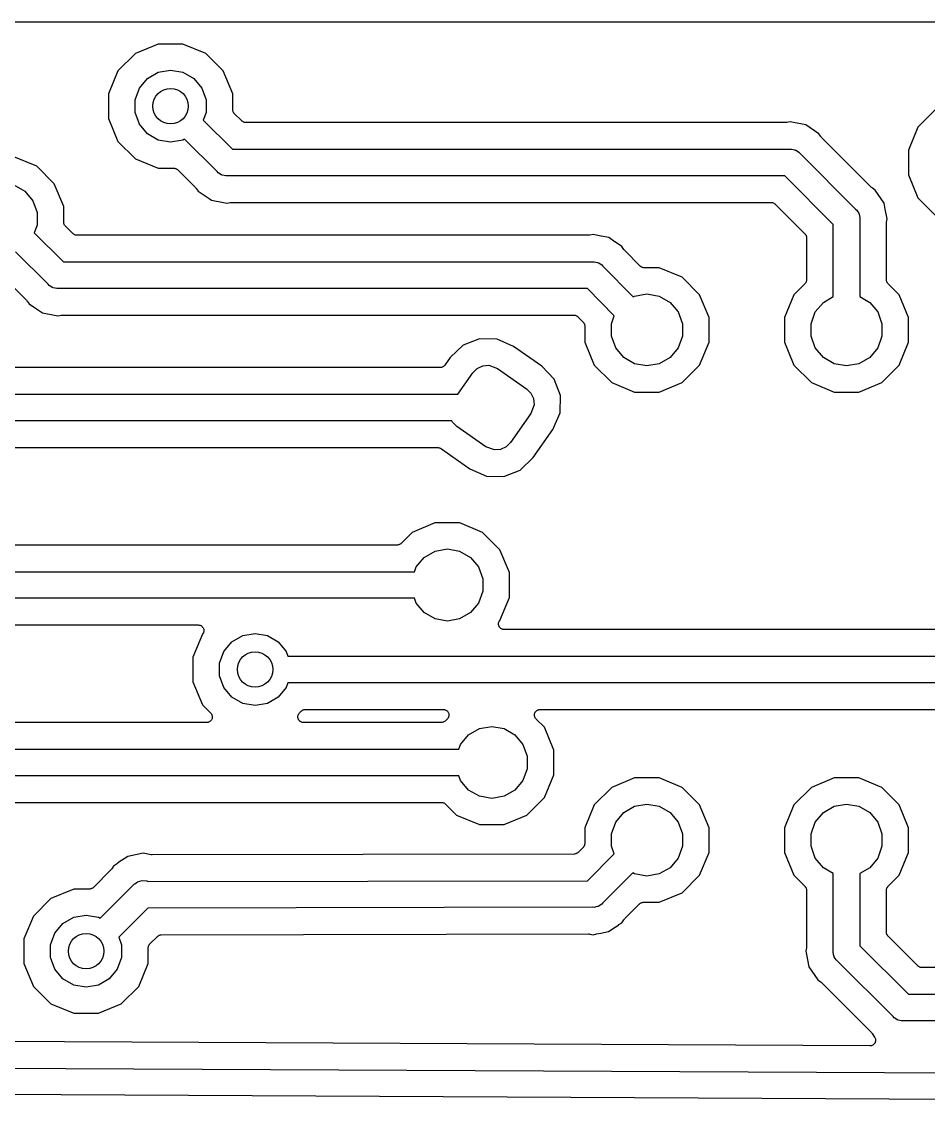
# Model space of a CAD drawing. Extents: x 64 to 244, y -149 to -41.
# Drawn here: x 76.02 to 96.46, y -65.7 to -41.27 of the extents above; entities that cross this region are included whole.
import ezdxf

# ---------------------------------------------------------------- set-up
doc = ezdxf.new("R2010")
doc.units = 0
doc.header["$MEASUREMENT"] = 0
doc.layers.add('BLACK', color=7, linetype='CONTINUOUS')

msp = doc.modelspace()

# ---------------------------------------------------------------- linework, layer by layer
at = {"layer": 'BLACK', "linetype": 'CONTINUOUS'}
for p, q in [((64.262, -41.275), (130.048, -41.275)), ((78.582, -41.9931), (78.1881, -42.387)), ((79.0965, -41.78), (78.582, -41.9931)), ((79.6535, -41.78), (79.0965, -41.78)), ((80.168, -41.9931), (79.6535, -41.78)), ((80.5619, -42.387), (80.168, -41.9931)), ((78.1881, -42.387), (77.975, -42.9015)), ((78.8528, -42.5577), (79.0972, -42.4166)), ((79.0972, -42.4166), (79.375, -42.3677)), ((79.375, -42.3677), (79.6528, -42.4166)), ((79.6528, -42.4166), (79.8972, -42.5577)), ((80.775, -42.9015), (80.5619, -42.387)), ((78.6715, -42.7738), (78.8528, -42.5577)), ((79.8972, -42.5577), (80.0785, -42.7738)), ((77.975, -42.9015), (77.975, -43.4585)), ((78.575, -43.0389), (78.6715, -42.7738)), ((80.0785, -42.7738), (80.175, -43.0389)), ((80.775, -43.2546), (80.775, -42.9015)), ((78.575, -43.3211), (78.575, -43.0389)), ((80.175, -43.0389), (80.175, -43.3211)), ((77.975, -43.4585), (78.1881, -43.973)), ((78.6715, -43.5862), (78.575, -43.3211)), ((80.175, -43.3211), (80.1124, -43.4931)), ((80.776, -43.2601), (80.775, -43.2546)), ((80.7755, -43.2657), (80.776, -43.2601)), ((80.7798, -43.2817), (80.7755, -43.2657)), ((80.7827, -43.298), (80.7798, -43.2817)), ((80.7855, -43.3029), (80.7827, -43.298)), ((80.7869, -43.3083), (80.7855, -43.3029)), ((80.7964, -43.3219), (80.7869, -43.3083)), ((80.8047, -43.3362), (80.7964, -43.3219)), ((80.809, -43.3398), (80.8047, -43.3362)), ((80.8122, -43.3444), (80.809, -43.3398)), ((80.9806, -43.5128), (80.8122, -43.3444)), ((96.616, -43.2631), (96.2221, -43.657)), ((78.8528, -43.8023), (78.6715, -43.5862)), ((80.1124, -43.4931), (80.7693, -44.15)), ((80.9852, -43.516), (80.9806, -43.5128)), ((80.9888, -43.5203), (80.9852, -43.516)), ((81.0031, -43.5286), (80.9888, -43.5203)), ((81.0167, -43.5381), (81.0031, -43.5286)), ((81.0221, -43.5395), (81.0167, -43.5381)), ((81.027, -43.5423), (81.0221, -43.5395)), ((81.0433, -43.5452), (81.027, -43.5423)), ((81.0593, -43.5495), (81.0433, -43.5452)), ((81.0649, -43.549), (81.0593, -43.5495)), ((81.0704, -43.55), (81.0649, -43.549)), ((93.2439, -43.55), (81.0704, -43.55)), ((93.2561, -43.5478), (93.2439, -43.55)), ((93.2686, -43.5476), (93.2561, -43.5478)), ((93.345, -43.5324), (93.2686, -43.5476)), ((93.4214, -43.5476), (93.345, -43.5324)), ((93.6962, -43.6022), (93.4214, -43.5476)), ((93.4214, -43.5476), (93.4214, -43.5476)), ((93.9939, -43.8011), (93.6962, -43.6022)), ((96.2221, -43.657), (96.009, -44.1715)), ((78.1881, -43.973), (78.582, -44.3669)), ((79.0972, -43.9434), (78.8528, -43.8023)), ((79.375, -43.9923), (79.0972, -43.9434)), ((79.6528, -43.9434), (79.375, -43.9923)), ((79.6917, -43.9209), (79.6528, -43.9434)), ((80.4236, -44.6529), (79.6917, -43.9209)), ((94.0371, -43.8659), (93.9939, -43.8011)), ((94.0458, -43.8749), (94.0371, -43.8659)), ((94.0529, -43.8851), (94.0458, -43.8749)), ((95.1799, -45.0121), (94.0529, -43.8851)), ((80.7693, -44.15), (93.3319, -44.15)), ((93.3319, -44.15), (93.3715, -44.1465)), ((93.3715, -44.1465), (93.41, -44.1568)), ((93.41, -44.1568), (93.4492, -44.1637)), ((93.4492, -44.1637), (93.4608, -44.1704)), ((93.4608, -44.1704), (93.4737, -44.1739)), ((93.4737, -44.1739), (93.5063, -44.1967)), ((93.5063, -44.1967), (93.5408, -44.2166)), ((93.5408, -44.2166), (93.5664, -44.2471)), ((96.009, -44.1715), (96.009, -44.7285)), ((76.358, -44.5331), (75.8435, -44.32)), ((78.582, -44.3669), (79.0965, -44.58)), ((93.5664, -44.2471), (94.8179, -45.4986)), ((76.7519, -44.927), (76.358, -44.5331)), ((79.0965, -44.58), (79.4496, -44.58)), ((79.4496, -44.58), (79.4551, -44.581)), ((79.4551, -44.581), (79.4607, -44.5805)), ((79.4607, -44.5805), (79.4767, -44.5848)), ((79.4767, -44.5848), (79.493, -44.5877)), ((79.493, -44.5877), (79.4979, -44.5905)), ((79.4979, -44.5905), (79.5033, -44.5919)), ((79.5033, -44.5919), (79.5169, -44.6014)), ((79.5169, -44.6014), (79.5312, -44.6097)), ((79.5312, -44.6097), (79.5348, -44.614)), ((79.5348, -44.614), (79.5394, -44.6172)), ((79.5394, -44.6172), (79.9371, -45.0149)), ((80.4492, -44.6834), (80.4236, -44.6529)), ((80.4837, -44.7033), (80.4492, -44.6834)), ((80.5163, -44.7261), (80.4837, -44.7033)), ((76.965, -45.4415), (76.7519, -44.927)), ((80.5292, -44.7296), (80.5163, -44.7261)), ((80.5408, -44.7363), (80.5292, -44.7296)), ((80.58, -44.7432), (80.5408, -44.7363)), ((80.6184, -44.7535), (80.58, -44.7432)), ((80.6581, -44.75), (80.6184, -44.7535)), ((93.2207, -44.75), (80.6581, -44.75)), ((94.315, -45.8443), (93.2207, -44.75)), ((96.009, -44.7285), (96.2221, -45.243)), ((75.8428, -44.9566), (76.0872, -45.0977)), ((76.0872, -45.0977), (76.2685, -45.3138)), ((79.9371, -45.0149), (79.9442, -45.0251)), ((79.9442, -45.0251), (79.9529, -45.0341)), ((79.9529, -45.0341), (79.9961, -45.0989)), ((79.9961, -45.0989), (80.2414, -45.2627)), ((95.1901, -45.0192), (95.1799, -45.0121)), ((95.1991, -45.0279), (95.1901, -45.0192)), ((95.2639, -45.0711), (95.1991, -45.0279)), ((95.4628, -45.3688), (95.2639, -45.0711)), ((76.2685, -45.3138), (76.365, -45.5789)), ((80.2414, -45.2627), (80.2938, -45.2978)), ((80.2938, -45.2978), (80.5686, -45.3524)), ((80.5686, -45.3524), (80.645, -45.3676)), ((80.645, -45.3676), (80.7214, -45.3524)), ((80.7214, -45.3524), (80.7339, -45.3522)), ((80.7339, -45.3522), (80.7461, -45.35)), ((80.7461, -45.35), (92.9196, -45.35)), ((92.9196, -45.35), (92.9251, -45.351)), ((92.9251, -45.351), (92.9307, -45.3505)), ((92.9307, -45.3505), (92.9467, -45.3548)), ((92.9467, -45.3548), (92.963, -45.3577)), ((92.963, -45.3577), (92.9679, -45.3605)), ((92.9679, -45.3605), (92.9733, -45.3619)), ((92.9733, -45.3619), (92.9869, -45.3714)), ((92.9869, -45.3714), (93.0012, -45.3797)), ((93.0012, -45.3797), (93.0048, -45.384)), ((93.0048, -45.384), (93.0094, -45.3872)), ((93.0094, -45.3872), (93.6778, -46.0556)), ((95.4892, -45.5018), (95.4628, -45.3688)), ((96.2221, -45.243), (96.616, -45.6369)), ((76.365, -45.5789), (76.365, -45.8611)), ((76.965, -45.7946), (76.965, -45.4415)), ((94.8179, -45.4986), (94.8484, -45.5242)), ((94.8484, -45.5242), (94.8683, -45.5587)), ((94.8683, -45.5587), (94.8911, -45.5913)), ((94.8911, -45.5913), (94.8946, -45.6042)), ((94.8946, -45.6042), (94.9013, -45.6158)), ((94.9013, -45.6158), (94.9082, -45.655)), ((94.9082, -45.655), (94.9185, -45.6934)), ((95.5326, -45.72), (95.4892, -45.5018)), ((95.4892, -45.5018), (95.4892, -45.5018)), ((76.365, -45.8611), (76.3024, -46.0331)), ((76.966, -45.8001), (76.965, -45.7946)), ((76.9655, -45.8057), (76.966, -45.8001)), ((76.9698, -45.8217), (76.9655, -45.8057)), ((76.9727, -45.838), (76.9698, -45.8217)), ((76.9755, -45.8429), (76.9727, -45.838)), ((76.9769, -45.8483), (76.9755, -45.8429)), ((76.9864, -45.8619), (76.9769, -45.8483)), ((76.9947, -45.8762), (76.9864, -45.8619)), ((76.999, -45.8798), (76.9947, -45.8762)), ((77.0022, -45.8844), (76.999, -45.8798)), ((77.1706, -46.0528), (77.0022, -45.8844)), ((94.315, -47.4744), (94.315, -45.8443)), ((94.9185, -45.6934), (94.915, -45.7331)), ((94.915, -45.7331), (94.915, -47.4744)), ((95.515, -45.8211), (95.5172, -45.8089)), ((95.515, -47.0925), (95.515, -45.8211)), ((95.5172, -45.8089), (95.5174, -45.7964)), ((95.5174, -45.7964), (95.5326, -45.72)), ((76.3024, -46.0331), (76.9593, -46.69)), ((77.1752, -46.056), (77.1706, -46.0528)), ((77.1788, -46.0603), (77.1752, -46.056)), ((77.1931, -46.0686), (77.1788, -46.0603)), ((77.2067, -46.0781), (77.1931, -46.0686)), ((77.2121, -46.0795), (77.2067, -46.0781)), ((77.217, -46.0823), (77.2121, -46.0795)), ((77.2333, -46.0852), (77.217, -46.0823)), ((77.2493, -46.0895), (77.2333, -46.0852)), ((77.2549, -46.089), (77.2493, -46.0895)), ((77.2604, -46.09), (77.2549, -46.089)), ((88.8031, -46.09), (77.2604, -46.09)), ((88.8149, -46.0879), (88.8031, -46.09)), ((88.8268, -46.0878), (88.8149, -46.0879)), ((88.9075, -46.0724), (88.8268, -46.0878)), ((89.0786, -46.1079), (88.9075, -46.0724)), ((89.0792, -46.1079), (89.0786, -46.1079)), ((89.0796, -46.1081), (89.0792, -46.1079)), ((89.2549, -46.143), (89.0796, -46.1081)), ((89.4025, -46.2433), (89.2549, -46.143)), ((93.6778, -46.0556), (93.681, -46.0602)), ((93.681, -46.0602), (93.6853, -46.0638)), ((93.6853, -46.0638), (93.6936, -46.0781)), ((93.6936, -46.0781), (93.7031, -46.0917)), ((93.7031, -46.0917), (93.7045, -46.0971)), ((93.7045, -46.0971), (93.7073, -46.102)), ((93.7073, -46.102), (93.7102, -46.1183)), ((93.7102, -46.1183), (93.7145, -46.1343)), ((93.7145, -46.1343), (93.714, -46.1399)), ((93.714, -46.1399), (93.715, -46.1454)), ((93.715, -46.1454), (93.715, -47.0925)), ((89.403, -46.2436), (89.4025, -46.2433)), ((89.4034, -46.2439), (89.403, -46.2436)), ((89.5489, -46.3411), (89.4034, -46.2439)), ((89.5945, -46.4094), (89.5489, -46.3411)), ((89.6028, -46.4181), (89.5945, -46.4094)), ((76.6136, -47.1929), (75.8817, -46.4609)), ((89.6095, -46.4279), (89.6028, -46.4181)), ((89.9629, -46.7871), (89.6095, -46.4279)), ((76.9593, -46.69), (88.8881, -46.69)), ((88.8881, -46.69), (88.929, -46.6868)), ((88.929, -46.6868), (88.9662, -46.697)), ((88.9662, -46.697), (89.0042, -46.7037)), ((89.0042, -46.7037), (89.0169, -46.7111)), ((89.0169, -46.7111), (89.031, -46.715)), ((89.031, -46.715), (89.0624, -46.7374)), ((89.0624, -46.7374), (89.0958, -46.7566)), ((89.0958, -46.7566), (89.1222, -46.7881)), ((89.1222, -46.7881), (89.8038, -47.4809)), ((89.9679, -46.7906), (89.9629, -46.7871)), ((89.9718, -46.7953), (89.9679, -46.7906)), ((89.9857, -46.8033), (89.9718, -46.7953)), ((89.9988, -46.8127), (89.9857, -46.8033)), ((90.0047, -46.8143), (89.9988, -46.8127)), ((90.01, -46.8173), (90.0047, -46.8143)), ((90.0258, -46.8201), (90.01, -46.8173)), ((90.0413, -46.8244), (90.0258, -46.8201)), ((90.0474, -46.8239), (90.0413, -46.8244)), ((90.0534, -46.825), (90.0474, -46.8239)), ((90.3935, -46.825), (90.0534, -46.825)), ((90.908, -47.0381), (90.3935, -46.825)), ((91.3019, -47.432), (90.908, -47.0381)), ((93.7031, -47.1462), (93.6936, -47.1598)), ((93.7045, -47.1408), (93.7031, -47.1462)), ((93.7073, -47.1359), (93.7045, -47.1408)), ((93.7102, -47.1196), (93.7073, -47.1359)), ((93.7145, -47.1036), (93.7102, -47.1196)), ((93.715, -47.0925), (93.714, -47.098)), ((93.714, -47.098), (93.7145, -47.1036)), ((95.516, -47.098), (95.515, -47.0925)), ((95.5155, -47.1036), (95.516, -47.098)), ((95.5198, -47.1196), (95.5155, -47.1036)), ((95.5227, -47.1359), (95.5198, -47.1196)), ((95.5255, -47.1408), (95.5227, -47.1359)), ((95.5269, -47.1462), (95.5255, -47.1408)), ((95.5364, -47.1598), (95.5269, -47.1462)), ((75.7294, -47.1572), (76.1271, -47.5549)), ((76.6392, -47.2234), (76.6136, -47.1929)), ((76.6737, -47.2433), (76.6392, -47.2234)), ((76.7063, -47.2661), (76.6737, -47.2433)), ((76.7192, -47.2696), (76.7063, -47.2661)), ((76.7308, -47.2763), (76.7192, -47.2696)), ((76.77, -47.2832), (76.7308, -47.2763)), ((76.8084, -47.2935), (76.77, -47.2832)), ((76.8481, -47.29), (76.8084, -47.2935)), ((88.7743, -47.29), (76.8481, -47.29)), ((89.3799, -47.9056), (88.7743, -47.29)), ((93.6778, -47.1823), (93.4281, -47.432)), ((93.681, -47.1777), (93.6778, -47.1823)), ((93.6853, -47.1741), (93.681, -47.1777)), ((93.6936, -47.1598), (93.6853, -47.1741)), ((95.5447, -47.1741), (95.5364, -47.1598)), ((95.549, -47.1777), (95.5447, -47.1741)), ((95.5522, -47.1823), (95.549, -47.1777)), ((95.8019, -47.432), (95.5522, -47.1823)), ((76.1271, -47.5549), (76.1342, -47.5651)), ((76.1342, -47.5651), (76.1429, -47.5741)), ((76.1429, -47.5741), (76.1861, -47.6389)), ((89.8038, -47.4809), (89.8372, -47.4616)), ((89.8372, -47.4616), (90.115, -47.4127)), ((90.115, -47.4127), (90.3928, -47.4616)), ((90.3928, -47.4616), (90.6372, -47.6027)), ((90.6372, -47.6027), (90.8185, -47.8188)), ((91.515, -47.9465), (91.3019, -47.432)), ((93.4281, -47.432), (93.215, -47.9465)), ((93.9115, -47.8188), (94.0928, -47.6027)), ((94.0928, -47.6027), (94.315, -47.4744)), ((94.915, -47.4744), (95.1372, -47.6027)), ((95.1372, -47.6027), (95.3185, -47.8188)), ((96.015, -47.9465), (95.8019, -47.432)), ((76.1861, -47.6389), (76.3515, -47.7494)), ((76.3515, -47.7494), (76.3515, -47.7494)), ((76.3515, -47.7494), (76.4838, -47.8378)), ((76.4838, -47.8378), (76.7586, -47.8924)), ((90.8185, -47.8188), (90.915, -48.0839)), ((93.815, -48.0839), (93.9115, -47.8188)), ((95.3185, -47.8188), (95.415, -48.0839)), ((76.7586, -47.8924), (76.835, -47.9076)), ((76.835, -47.9076), (76.9114, -47.8924)), ((76.9114, -47.8924), (76.9239, -47.8922)), ((76.9239, -47.8922), (76.9361, -47.89)), ((76.9361, -47.89), (88.4697, -47.89)), ((88.4697, -47.89), (88.4757, -47.8911)), ((88.4757, -47.8911), (88.4818, -47.8906)), ((88.4818, -47.8906), (88.4973, -47.8949)), ((88.4973, -47.8949), (88.5131, -47.8977)), ((88.5131, -47.8977), (88.5184, -47.9007)), ((88.5184, -47.9007), (88.5243, -47.9023)), ((88.5243, -47.9023), (88.5374, -47.9117)), ((88.5374, -47.9117), (88.5513, -47.9197)), ((88.5513, -47.9197), (88.5552, -47.9244)), ((88.5552, -47.9244), (88.5602, -47.9279)), ((88.5602, -47.9279), (88.6785, -48.0482)), ((88.6785, -48.0482), (88.6814, -48.0524)), ((88.6814, -48.0524), (88.6853, -48.0556)), ((88.6853, -48.0556), (88.6938, -48.0704)), ((88.6938, -48.0704), (88.7035, -48.0845)), ((88.7035, -48.0845), (88.7048, -48.0894)), ((88.7048, -48.0894), (88.7073, -48.0938)), ((88.7073, -48.0938), (88.7103, -48.1107)), ((88.7103, -48.1107), (88.7146, -48.1272)), ((89.315, -48.0839), (89.3799, -47.9056)), ((89.315, -48.3661), (89.315, -48.0839)), ((90.915, -48.0839), (90.915, -48.3661)), ((91.515, -48.5035), (91.515, -47.9465)), ((93.215, -47.9465), (93.215, -48.5035)), ((93.815, -48.3661), (93.815, -48.0839)), ((95.415, -48.0839), (95.415, -48.3661)), ((96.015, -48.5035), (96.015, -47.9465)), ((88.7146, -48.1272), (88.7141, -48.1323)), ((88.7141, -48.1323), (88.715, -48.1373)), ((88.715, -48.1373), (88.715, -48.5035)), ((89.4115, -48.6312), (89.315, -48.3661)), ((90.915, -48.3661), (90.8185, -48.6312)), ((93.9115, -48.6312), (93.815, -48.3661)), ((95.415, -48.3661), (95.3185, -48.6312)), ((85.9732, -48.5646), (85.6788, -48.8464)), ((86.3411, -48.4215), (85.9732, -48.5646)), ((86.7358, -48.4301), (86.3411, -48.4215)), ((87.1088, -48.5943), (86.7358, -48.4301)), ((87.7436, -49.0388), (87.1088, -48.5943)), ((88.715, -48.5035), (88.9281, -49.018)), ((91.3019, -49.018), (91.515, -48.5035)), ((93.215, -48.5035), (93.4281, -49.018)), ((95.8019, -49.018), (96.015, -48.5035)), ((85.6788, -48.8464), (85.5566, -49.0208)), ((89.5928, -48.8473), (89.4115, -48.6312)), ((89.8372, -48.9884), (89.5928, -48.8473)), ((90.6372, -48.8473), (90.3928, -48.9884)), ((90.8185, -48.6312), (90.6372, -48.8473)), ((94.0928, -48.8473), (93.9115, -48.6312)), ((94.3372, -48.9884), (94.0928, -48.8473)), ((95.1372, -48.8473), (94.8928, -48.9884)), ((95.3185, -48.6312), (95.1372, -48.8473)), ((85.4526, -49.075), (71.4111, -49.075)), ((85.4689, -49.0721), (85.4526, -49.075)), ((85.4855, -49.0707), (85.4689, -49.0721)), ((85.4905, -49.0683), (85.4855, -49.0707)), ((85.496, -49.0673), (85.4905, -49.0683)), ((85.5104, -49.059), (85.496, -49.0673)), ((85.5254, -49.052), (85.5104, -49.059)), ((85.5294, -49.0481), (85.5254, -49.052)), ((85.5342, -49.0453), (85.5294, -49.0481)), ((85.5449, -49.0326), (85.5342, -49.0453)), ((85.5566, -49.0208), (85.5449, -49.0326)), ((86.1891, -49.1885), (86.2873, -49.0902)), ((86.2873, -49.0902), (86.4132, -49.0315)), ((86.4132, -49.0315), (86.5516, -49.0194)), ((86.5516, -49.0194), (86.7462, -49.0902)), ((86.7462, -49.0902), (87.4015, -49.5491)), ((88.0254, -49.3332), (87.7436, -49.0388)), ((88.9281, -49.018), (89.322, -49.4119)), ((90.115, -49.0373), (89.8372, -48.9884)), ((90.3928, -48.9884), (90.115, -49.0373)), ((90.908, -49.4119), (91.3019, -49.018)), ((93.4281, -49.018), (93.822, -49.4119)), ((94.615, -49.0373), (94.3372, -48.9884)), ((94.8928, -48.9884), (94.615, -49.0373)), ((95.408, -49.4119), (95.8019, -49.018)), ((85.8484, -49.675), (86.1891, -49.1885)), ((88.1685, -49.7011), (88.0254, -49.3332)), ((87.4015, -49.5491), (87.4998, -49.6473)), ((89.322, -49.4119), (89.8365, -49.625)), ((90.3935, -49.625), (90.908, -49.4119)), ((93.822, -49.4119), (94.3365, -49.625)), ((94.8935, -49.625), (95.408, -49.4119)), ((71.3231, -49.675), (85.8484, -49.675)), ((87.4998, -49.6473), (87.5585, -49.7732)), ((87.5585, -49.7732), (87.5706, -49.9116)), ((88.1599, -50.0958), (88.1685, -49.7011)), ((89.8365, -49.625), (90.3935, -49.625)), ((94.3365, -49.625), (94.8935, -49.625)), ((87.5706, -49.9116), (87.4998, -50.1062)), ((85.7173, -50.275), (71.4343, -50.275)), ((85.7302, -50.3027), (85.7173, -50.275)), ((85.8285, -50.4009), (85.7302, -50.3027)), ((87.4998, -50.1062), (87.0409, -50.7615)), ((87.9957, -50.4688), (88.1599, -50.0958)), ((86.4838, -50.8598), (85.8285, -50.4009)), ((87.5512, -51.1036), (87.9957, -50.4688)), ((87.0409, -50.7615), (86.9427, -50.8598)), ((71.7354, -50.875), (85.3975, -50.875)), ((85.3975, -50.875), (85.4044, -50.8762)), ((85.4044, -50.8762), (85.4113, -50.8758)), ((85.4113, -50.8758), (85.4259, -50.88)), ((85.4259, -50.88), (85.4409, -50.8827)), ((85.4409, -50.8827), (85.447, -50.8861)), ((85.447, -50.8861), (85.4537, -50.8881)), ((85.4537, -50.8881), (85.4659, -50.8971)), ((85.4659, -50.8971), (85.4791, -50.9047)), ((85.4791, -50.9047), (85.482, -50.9081)), ((85.482, -50.9081), (86.1212, -51.3557)), ((86.6784, -50.9306), (86.4838, -50.8598)), ((86.8168, -50.9185), (86.6784, -50.9306)), ((86.9427, -50.8598), (86.8168, -50.9185)), ((87.2568, -51.3854), (87.5512, -51.1036)), ((86.1212, -51.3557), (86.4942, -51.5199)), ((86.4942, -51.5199), (86.8889, -51.5285)), ((86.8889, -51.5285), (87.2568, -51.3854)), ((85.3365, -52.575), (84.822, -52.7881)), ((85.8935, -52.575), (85.3365, -52.575)), ((86.408, -52.7881), (85.8935, -52.575)), ((84.822, -52.7881), (84.5723, -53.0378)), ((86.8019, -53.182), (86.408, -52.7881)), ((84.4825, -53.075), (73.1261, -53.075)), ((84.488, -53.074), (84.4825, -53.075)), ((84.4936, -53.0745), (84.488, -53.074)), ((84.5096, -53.0702), (84.4936, -53.0745)), ((84.5259, -53.0673), (84.5096, -53.0702)), ((84.5308, -53.0645), (84.5259, -53.0673)), ((84.5362, -53.0631), (84.5308, -53.0645)), ((84.5498, -53.0536), (84.5362, -53.0631)), ((84.5641, -53.0453), (84.5498, -53.0536)), ((84.5677, -53.041), (84.5641, -53.0453)), ((84.5723, -53.0378), (84.5677, -53.041)), ((85.0928, -53.3527), (85.3372, -53.2116)), ((85.3372, -53.2116), (85.615, -53.1627)), ((85.615, -53.1627), (85.8928, -53.2116)), ((85.8928, -53.2116), (86.1372, -53.3527)), ((87.015, -53.6965), (86.8019, -53.182)), ((84.9115, -53.5688), (85.0928, -53.3527)), ((86.1372, -53.3527), (86.3185, -53.5688)), ((73.0381, -53.675), (84.8728, -53.675)), ((84.8728, -53.675), (84.9115, -53.5688)), ((86.3185, -53.5688), (86.415, -53.8339)), ((87.015, -54.2535), (87.015, -53.6965)), ((86.415, -53.8339), (86.415, -54.1161)), ((86.415, -54.1161), (86.3185, -54.3812)), ((84.8728, -54.275), (73.1493, -54.275)), ((84.9115, -54.3812), (84.8728, -54.275)), ((85.0928, -54.5973), (84.9115, -54.3812)), ((86.3185, -54.3812), (86.1372, -54.5973)), ((86.7998, -54.7731), (87.015, -54.2535)), ((85.3372, -54.7384), (85.0928, -54.5973)), ((86.1372, -54.5973), (85.8928, -54.7384)), ((73.4504, -54.875), (79.9985, -54.875)), ((79.9985, -54.875), (80.0148, -54.8779)), ((80.0148, -54.8779), (80.0314, -54.8793)), ((80.0314, -54.8793), (80.0364, -54.8817)), ((80.0364, -54.8817), (80.0419, -54.8827)), ((80.0419, -54.8827), (80.0563, -54.891)), ((80.0563, -54.891), (80.0713, -54.898)), ((80.0713, -54.898), (80.0753, -54.9019)), ((80.0753, -54.9019), (80.0801, -54.9047)), ((80.0801, -54.9047), (80.0908, -54.9174)), ((80.0908, -54.9174), (80.1025, -54.9292)), ((80.1025, -54.9292), (80.1049, -54.9342)), ((80.1049, -54.9342), (80.1085, -54.9385)), ((80.1085, -54.9385), (80.1142, -54.9541)), ((80.1142, -54.9541), (80.1212, -54.9691)), ((85.615, -54.7873), (85.3372, -54.7384)), ((85.8928, -54.7384), (85.615, -54.7873)), ((86.77, -54.8419), (86.7714, -54.8365)), ((86.7714, -54.8585), (86.77, -54.8419)), ((86.7714, -54.8309), (86.7771, -54.8154)), ((86.7714, -54.8365), (86.7714, -54.8309)), ((86.7714, -54.8751), (86.7714, -54.8585)), ((86.7733, -54.8803), (86.7714, -54.8751)), ((86.7738, -54.8859), (86.7733, -54.8803)), ((86.7808, -54.9009), (86.7738, -54.8859)), ((86.7771, -54.8154), (86.7814, -54.7993)), ((86.7865, -54.9165), (86.7808, -54.9009)), ((86.7814, -54.7993), (86.7846, -54.7948)), ((86.7846, -54.7948), (86.7865, -54.7895)), ((86.7865, -54.7895), (86.7972, -54.7768)), ((86.7901, -54.9208), (86.7865, -54.9165)), ((86.7925, -54.9258), (86.7901, -54.9208)), ((86.8042, -54.9376), (86.7925, -54.9258)), ((86.7972, -54.7768), (86.7998, -54.7731)), ((86.8149, -54.9503), (86.8042, -54.9376)), ((86.8197, -54.9531), (86.8149, -54.9503)), ((86.8237, -54.957), (86.8197, -54.9531)), ((86.8387, -54.964), (86.8237, -54.957)), ((86.8531, -54.9723), (86.8387, -54.964)), ((80.0952, -55.0819), (79.88, -55.6015)), ((80.0978, -55.0782), (80.0952, -55.0819)), ((80.1085, -55.0655), (80.0978, -55.0782)), ((80.1104, -55.0603), (80.1085, -55.0655)), ((80.1136, -55.0557), (80.1104, -55.0603)), ((80.1179, -55.0396), (80.1136, -55.0557)), ((80.1236, -55.0241), (80.1179, -55.0396)), ((80.1212, -54.9691), (80.1217, -54.9747)), ((80.1217, -54.9747), (80.1236, -54.9799)), ((80.1236, -54.9799), (80.1236, -54.9965)), ((80.1236, -54.9965), (80.125, -55.0131)), ((80.125, -55.0131), (80.1236, -55.0185)), ((80.1236, -55.0185), (80.1236, -55.0241)), ((80.7578, -55.2577), (81.0022, -55.1166)), ((81.0022, -55.1166), (81.28, -55.0677)), ((81.28, -55.0677), (81.5578, -55.1166)), ((81.5578, -55.1166), (81.8022, -55.2577)), ((86.8586, -54.9733), (86.8531, -54.9723)), ((86.8636, -54.9757), (86.8586, -54.9733)), ((86.8802, -54.9771), (86.8636, -54.9757)), ((86.8965, -54.98), (86.8802, -54.9771)), ((97.9275, -54.98), (86.8965, -54.98)), ((80.5765, -55.4738), (80.7578, -55.2577)), ((81.8022, -55.2577), (81.9835, -55.4738)), ((79.88, -55.6015), (79.88, -56.1585)), ((80.48, -55.7389), (80.5765, -55.4738)), ((81.9835, -55.4738), (82.0222, -55.58)), ((82.0222, -55.58), (98.3178, -55.58)), ((80.48, -56.0211), (80.48, -55.7389)), ((79.88, -56.1585), (80.0931, -56.673)), ((80.5765, -56.2862), (80.48, -56.0211)), ((82.0222, -56.18), (81.9835, -56.2862)), ((98.3178, -56.18), (82.0222, -56.18)), ((80.7578, -56.5023), (80.5765, -56.2862)), ((81.9835, -56.2862), (81.8022, -56.5023)), ((80.0931, -56.673), (80.2783, -56.8582)), ((81.0022, -56.6434), (80.7578, -56.5023)), ((81.28, -56.6923), (81.0022, -56.6434)), ((81.5578, -56.6434), (81.28, -56.6923)), ((81.8022, -56.5023), (81.5578, -56.6434)), ((80.2783, -56.8582), (80.2878, -56.8718)), ((80.2878, -56.8718), (80.2985, -56.8845)), ((80.2985, -56.8845), (80.3004, -56.8898)), ((80.3004, -56.8898), (80.3036, -56.8943)), ((80.3036, -56.8943), (80.3079, -56.9104)), ((80.3079, -56.9104), (80.3136, -56.9259)), ((82.2464, -56.9259), (82.2521, -56.9104)), ((82.2521, -56.9104), (82.2564, -56.8943)), ((82.2564, -56.8943), (82.2596, -56.8898)), ((82.2596, -56.8898), (82.2615, -56.8845)), ((82.2615, -56.8845), (82.2722, -56.8718)), ((82.2722, -56.8718), (82.2817, -56.8582)), ((82.2817, -56.8582), (82.3227, -56.8172)), ((82.3227, -56.8172), (82.3273, -56.814)), ((82.3273, -56.814), (82.3309, -56.8097)), ((82.3309, -56.8097), (82.3452, -56.8014)), ((82.3452, -56.8014), (82.3588, -56.7919)), ((82.3588, -56.7919), (82.3642, -56.7905)), ((82.3642, -56.7905), (82.3691, -56.7877)), ((82.3691, -56.7877), (82.3854, -56.7848)), ((82.3854, -56.7848), (82.4014, -56.7805)), ((82.4014, -56.7805), (82.407, -56.781)), ((82.407, -56.781), (82.4125, -56.78)), ((82.4125, -56.78), (85.5235, -56.78)), ((85.5235, -56.78), (85.5398, -56.7829)), ((85.5398, -56.7829), (85.5564, -56.7843)), ((85.5564, -56.7843), (85.5614, -56.7867)), ((85.5614, -56.7867), (85.5669, -56.7877)), ((85.5669, -56.7877), (85.5813, -56.796)), ((85.5813, -56.796), (85.5963, -56.803)), ((85.5963, -56.803), (85.6003, -56.8069)), ((85.6003, -56.8069), (85.6051, -56.8097)), ((85.6051, -56.8097), (85.6158, -56.8224)), ((85.6158, -56.8224), (85.6275, -56.8342)), ((85.6275, -56.8342), (85.6299, -56.8392)), ((85.6299, -56.8392), (85.6335, -56.8435)), ((85.6335, -56.8435), (85.6392, -56.8591)), ((85.6392, -56.8591), (85.6462, -56.8741)), ((85.6462, -56.8741), (85.6467, -56.8797)), ((85.6467, -56.8797), (85.6486, -56.8849)), ((85.6486, -56.8849), (85.6486, -56.9015)), ((85.6486, -56.9015), (85.65, -56.9181)), ((85.65, -56.9181), (85.6486, -56.9235)), ((87.58, -56.9181), (87.5814, -56.9015)), ((87.5814, -56.9235), (87.58, -56.9181)), ((87.5814, -56.8849), (87.5833, -56.8797)), ((87.5814, -56.9015), (87.5814, -56.8849)), ((87.5833, -56.8797), (87.5838, -56.8741)), ((87.5838, -56.8741), (87.5908, -56.8591)), ((87.5908, -56.8591), (87.5965, -56.8435)), ((87.5965, -56.8435), (87.6001, -56.8392)), ((87.6001, -56.8392), (87.6025, -56.8342)), ((87.6025, -56.8342), (87.6142, -56.8224)), ((87.6142, -56.8224), (87.6249, -56.8097)), ((87.6249, -56.8097), (87.6297, -56.8069)), ((87.6297, -56.8069), (87.6337, -56.803)), ((87.6337, -56.803), (87.6487, -56.796)), ((87.6487, -56.796), (87.6631, -56.7877)), ((87.6631, -56.7877), (87.6686, -56.7867)), ((87.6686, -56.7867), (87.6736, -56.7843)), ((87.6736, -56.7843), (87.6902, -56.7829)), ((87.6902, -56.7829), (87.7065, -56.78)), ((87.7065, -56.78), (97.9275, -56.78)), ((80.1885, -57.075), (74.8411, -57.075)), ((80.2048, -57.0721), (80.1885, -57.075)), ((80.2214, -57.0707), (80.2048, -57.0721)), ((80.2264, -57.0683), (80.2214, -57.0707)), ((80.2319, -57.0673), (80.2264, -57.0683)), ((80.2463, -57.059), (80.2319, -57.0673)), ((80.2613, -57.052), (80.2463, -57.059)), ((80.2653, -57.0481), (80.2613, -57.052)), ((80.2701, -57.0453), (80.2653, -57.0481)), ((80.2808, -57.0326), (80.2701, -57.0453)), ((80.2925, -57.0208), (80.2808, -57.0326)), ((80.2949, -57.0158), (80.2925, -57.0208)), ((80.2985, -57.0115), (80.2949, -57.0158)), ((80.3042, -56.9959), (80.2985, -57.0115)), ((80.3112, -56.9809), (80.3042, -56.9959)), ((80.3117, -56.9753), (80.3112, -56.9809)), ((80.3136, -56.9701), (80.3117, -56.9753)), ((80.3136, -56.9259), (80.3136, -56.9315)), ((80.3136, -56.9315), (80.315, -56.9369)), ((80.315, -56.9369), (80.3136, -56.9535)), ((80.3136, -56.9535), (80.3136, -56.9701)), ((82.245, -56.9369), (82.2464, -56.9315)), ((82.2464, -56.9535), (82.245, -56.9369)), ((82.2464, -56.9315), (82.2464, -56.9259)), ((82.2464, -56.9701), (82.2464, -56.9535)), ((82.2483, -56.9753), (82.2464, -56.9701)), ((82.2488, -56.9809), (82.2483, -56.9753)), ((82.2558, -56.9959), (82.2488, -56.9809)), ((82.2615, -57.0115), (82.2558, -56.9959)), ((82.2651, -57.0158), (82.2615, -57.0115)), ((82.2675, -57.0208), (82.2651, -57.0158)), ((82.2792, -57.0326), (82.2675, -57.0208)), ((82.2899, -57.0453), (82.2792, -57.0326)), ((82.2947, -57.0481), (82.2899, -57.0453)), ((82.2987, -57.052), (82.2947, -57.0481)), ((82.3137, -57.059), (82.2987, -57.052)), ((82.3281, -57.0673), (82.3137, -57.059)), ((82.3336, -57.0683), (82.3281, -57.0673)), ((82.3386, -57.0707), (82.3336, -57.0683)), ((82.3552, -57.0721), (82.3386, -57.0707)), ((82.3715, -57.075), (82.3552, -57.0721)), ((85.4825, -57.075), (82.3715, -57.075)), ((85.488, -57.074), (85.4825, -57.075)), ((85.4936, -57.0745), (85.488, -57.074)), ((85.5096, -57.0702), (85.4936, -57.0745)), ((85.5259, -57.0673), (85.5096, -57.0702)), ((85.5308, -57.0645), (85.5259, -57.0673)), ((85.5362, -57.0631), (85.5308, -57.0645)), ((85.5498, -57.0536), (85.5362, -57.0631)), ((85.5641, -57.0453), (85.5498, -57.0536)), ((85.5677, -57.041), (85.5641, -57.0453)), ((85.5723, -57.0378), (85.5677, -57.041)), ((85.6133, -56.9968), (85.5723, -57.0378)), ((85.6228, -56.9832), (85.6133, -56.9968)), ((85.6335, -56.9705), (85.6228, -56.9832)), ((85.6354, -56.9653), (85.6335, -56.9705)), ((85.6386, -56.9607), (85.6354, -56.9653)), ((85.6429, -56.9446), (85.6386, -56.9607)), ((85.6486, -56.9291), (85.6429, -56.9446)), ((85.6486, -56.9235), (85.6486, -56.9291)), ((86.3372, -57.2116), (86.615, -57.1627)), ((86.615, -57.1627), (86.8928, -57.2116)), ((87.5814, -56.9291), (87.5814, -56.9235)), ((87.5871, -56.9446), (87.5814, -56.9291)), ((87.5914, -56.9607), (87.5871, -56.9446)), ((87.5946, -56.9652), (87.5914, -56.9607)), ((87.5965, -56.9705), (87.5946, -56.9652)), ((87.6072, -56.9832), (87.5965, -56.9705)), ((87.6167, -56.9968), (87.6072, -56.9832)), ((87.8019, -57.182), (87.6167, -56.9968)), ((85.9115, -57.5688), (86.0928, -57.3527)), ((86.0928, -57.3527), (86.3372, -57.2116)), ((86.8928, -57.2116), (87.1372, -57.3527)), ((87.1372, -57.3527), (87.3185, -57.5688)), ((88.015, -57.6965), (87.8019, -57.182)), ((85.8728, -57.675), (85.9115, -57.5688)), ((87.3185, -57.5688), (87.415, -57.8339)), ((74.7531, -57.675), (85.8728, -57.675)), ((87.415, -57.8339), (87.415, -58.1161)), ((88.015, -58.2535), (88.015, -57.6965)), ((87.415, -58.1161), (87.3185, -58.3812)), ((85.8728, -58.275), (74.8643, -58.275)), ((85.9115, -58.3812), (85.8728, -58.275)), ((86.0928, -58.5973), (85.9115, -58.3812)), ((87.3185, -58.3812), (87.1372, -58.5973)), ((87.8019, -58.768), (88.015, -58.2535)), ((89.8365, -58.325), (89.322, -58.5381)), ((90.3935, -58.325), (89.8365, -58.325)), ((90.908, -58.5381), (90.3935, -58.325)), ((94.3365, -58.325), (93.822, -58.5381)), ((94.8935, -58.325), (94.3365, -58.325)), ((95.408, -58.5381), (94.8935, -58.325)), ((86.3372, -58.7384), (86.0928, -58.5973)), ((87.1372, -58.5973), (86.8928, -58.7384)), ((89.322, -58.5381), (88.9281, -58.932)), ((91.3019, -58.932), (90.908, -58.5381)), ((93.822, -58.5381), (93.4281, -58.932)), ((95.8019, -58.932), (95.408, -58.5381)), ((75.187, -58.875), (85.4825, -58.875)), ((85.4825, -58.875), (85.488, -58.876)), ((85.488, -58.876), (85.4936, -58.8755)), ((85.4936, -58.8755), (85.5096, -58.8798)), ((86.615, -58.7873), (86.3372, -58.7384)), ((86.8928, -58.7384), (86.615, -58.7873)), ((87.408, -59.1619), (87.8019, -58.768)), ((85.5096, -58.8798), (85.5259, -58.8827)), ((85.5259, -58.8827), (85.5308, -58.8855)), ((85.5308, -58.8855), (85.5362, -58.8869)), ((85.5362, -58.8869), (85.5498, -58.8964)), ((85.5498, -58.8964), (85.5641, -58.9047)), ((85.5641, -58.9047), (85.5677, -58.909)), ((85.5677, -58.909), (85.5723, -58.9122)), ((85.5723, -58.9122), (85.822, -59.1619)), ((88.9281, -58.932), (88.715, -59.4465)), ((89.4115, -59.3188), (89.5928, -59.1027)), ((89.5928, -59.1027), (89.8372, -58.9616)), ((89.8372, -58.9616), (90.115, -58.9127)), ((90.115, -58.9127), (90.3928, -58.9616)), ((90.3928, -58.9616), (90.6372, -59.1027)), ((90.6372, -59.1027), (90.8185, -59.3188)), ((91.515, -59.4465), (91.3019, -58.932)), ((93.4281, -58.932), (93.215, -59.4465)), ((93.9115, -59.3188), (94.0928, -59.1027)), ((94.0928, -59.1027), (94.3372, -58.9616)), ((94.3372, -58.9616), (94.615, -58.9127)), ((94.615, -58.9127), (94.8928, -58.9616)), ((94.8928, -58.9616), (95.1372, -59.1027)), ((95.1372, -59.1027), (95.3185, -59.3188)), ((96.015, -59.4465), (95.8019, -58.932)), ((85.822, -59.1619), (86.3365, -59.375)), ((86.8935, -59.375), (87.408, -59.1619)), ((89.315, -59.5839), (89.4115, -59.3188)), ((90.8185, -59.3188), (90.915, -59.5839)), ((93.815, -59.5839), (93.9115, -59.3188)), ((95.3185, -59.3188), (95.415, -59.5839)), ((86.3365, -59.375), (86.8935, -59.375)), ((88.715, -59.4465), (88.715, -59.7996)), ((89.315, -59.8661), (89.315, -59.5839)), ((90.915, -59.5839), (90.915, -59.8661)), ((91.515, -60.0035), (91.515, -59.4465)), ((93.215, -59.4465), (93.215, -60.0035)), ((93.815, -59.8661), (93.815, -59.5839)), ((95.415, -59.5839), (95.415, -59.8661)), ((96.015, -60.0035), (96.015, -59.4465)), ((88.7045, -59.8479), (88.7031, -59.8533)), ((88.7073, -59.843), (88.7045, -59.8479)), ((88.7102, -59.8267), (88.7073, -59.843)), ((88.7145, -59.8107), (88.7102, -59.8267)), ((88.715, -59.7996), (88.714, -59.8051)), ((88.714, -59.8051), (88.7145, -59.8107)), ((78.4088, -60.0922), (78.1863, -60.2409)), ((78.76, -60.0224), (78.4088, -60.0922)), ((78.9347, -60.0571), (78.76, -60.0224)), ((78.9473, -60.0574), (78.9347, -60.0571)), ((78.9598, -60.0596), (78.9473, -60.0574)), ((88.474, -60.0408), (78.9598, -60.0596)), ((88.4794, -60.0399), (88.474, -60.0408)), ((88.4848, -60.0404), (88.4794, -60.0399)), ((88.501, -60.036), (88.4848, -60.0404)), ((88.5174, -60.0331), (88.501, -60.036)), ((88.5222, -60.0304), (88.5174, -60.0331)), ((88.5274, -60.0289), (88.5222, -60.0304)), ((88.5411, -60.0193), (88.5274, -60.0289)), ((88.5556, -60.011), (88.5411, -60.0193)), ((88.5591, -60.0068), (88.5556, -60.011)), ((88.5636, -60.0036), (88.5591, -60.0068)), ((88.6778, -59.8894), (88.5636, -60.0036)), ((88.681, -59.8848), (88.6778, -59.8894)), ((88.6853, -59.8812), (88.681, -59.8848)), ((88.6936, -59.8669), (88.6853, -59.8812)), ((88.7031, -59.8533), (88.6936, -59.8669)), ((88.7755, -60.6402), (89.3776, -60.0381)), ((89.3776, -60.0381), (89.315, -59.8661)), ((90.915, -59.8661), (90.8185, -60.1312)), ((91.3019, -60.518), (91.515, -60.0035)), ((93.215, -60.0035), (93.4281, -60.518)), ((93.9115, -60.1312), (93.815, -59.8661)), ((95.415, -59.8661), (95.3185, -60.1312)), ((95.8019, -60.518), (96.015, -60.0035)), ((78.0899, -60.3124), (78.0473, -60.3764)), ((78.1554, -60.2685), (78.0899, -60.3124)), ((78.1643, -60.2599), (78.1554, -60.2685)), ((78.1744, -60.2528), (78.1643, -60.2599)), ((78.1863, -60.2409), (78.1744, -60.2528)), ((90.8185, -60.1312), (90.6372, -60.3473)), ((94.0928, -60.3473), (93.9115, -60.1312)), ((95.3185, -60.1312), (95.1372, -60.3473)), ((78.0314, -60.3958), (77.6344, -60.7928)), ((78.0386, -60.3855), (78.0314, -60.3958)), ((78.0473, -60.3764), (78.0386, -60.3855)), ((89.7983, -60.4659), (89.1216, -61.1427)), ((89.8372, -60.4884), (89.7983, -60.4659)), ((90.115, -60.5373), (89.8372, -60.4884)), ((90.3928, -60.4884), (90.115, -60.5373)), ((90.6372, -60.3473), (90.3928, -60.4884)), ((90.908, -60.9119), (91.3019, -60.518)), ((93.4281, -60.518), (93.6778, -60.7677)), ((94.315, -60.4756), (94.0928, -60.3473)), ((94.315, -62.2169), (94.315, -60.4756)), ((95.1372, -60.3473), (94.915, -60.4756)), ((94.915, -60.4756), (94.915, -62.1057)), ((95.5522, -60.7677), (95.8019, -60.518)), ((77.1915, -60.83), (76.677, -61.0431)), ((77.5446, -60.83), (77.1915, -60.83)), ((77.5501, -60.829), (77.5446, -60.83)), ((77.5557, -60.8295), (77.5501, -60.829)), ((77.5717, -60.8252), (77.5557, -60.8295)), ((77.588, -60.8223), (77.5717, -60.8252)), ((77.5929, -60.8195), (77.588, -60.8223)), ((77.5983, -60.8181), (77.5929, -60.8195)), ((77.6119, -60.8086), (77.5983, -60.8181)), ((77.6262, -60.8003), (77.6119, -60.8086)), ((77.6298, -60.796), (77.6262, -60.8003)), ((77.6344, -60.7928), (77.6298, -60.796)), ((77.7867, -61.4891), (78.5184, -60.7573)), ((78.5184, -60.7573), (78.5437, -60.727)), ((78.5437, -60.727), (78.5556, -60.7202)), ((78.5556, -60.7202), (78.5664, -60.7093)), ((78.5664, -60.7093), (78.6313, -60.6639)), ((78.6313, -60.6639), (78.7334, -60.6365)), ((78.7334, -60.6365), (78.8388, -60.6458)), ((78.8388, -60.6458), (78.8688, -60.6597)), ((78.8688, -60.6597), (88.7755, -60.6402)), ((93.6778, -60.7677), (93.681, -60.7723)), ((93.681, -60.7723), (93.6853, -60.7759)), ((93.6853, -60.7759), (93.6936, -60.7902)), ((93.6936, -60.7902), (93.7031, -60.8038)), ((93.7031, -60.8038), (93.7045, -60.8092)), ((93.7045, -60.8092), (93.7073, -60.8141)), ((93.7073, -60.8141), (93.7102, -60.8304)), ((93.7102, -60.8304), (93.7145, -60.8464)), ((95.5155, -60.8464), (95.5198, -60.8304)), ((95.5198, -60.8304), (95.5227, -60.8141)), ((95.5227, -60.8141), (95.5255, -60.8092)), ((95.5255, -60.8092), (95.5269, -60.8038)), ((95.5269, -60.8038), (95.5364, -60.7902)), ((95.5364, -60.7902), (95.5447, -60.7759)), ((95.5447, -60.7759), (95.549, -60.7723)), ((95.549, -60.7723), (95.5522, -60.7677)), ((76.677, -61.0431), (76.2831, -61.437)), ((90.3935, -61.125), (90.908, -60.9119)), ((93.7145, -60.8464), (93.714, -60.852)), ((93.714, -60.852), (93.715, -60.8575)), ((93.715, -60.8575), (93.715, -62.1289)), ((95.515, -60.8575), (95.516, -60.852)), ((95.515, -61.8046), (95.515, -60.8575)), ((95.516, -60.852), (95.5155, -60.8464)), ((78.8645, -61.2598), (78.2074, -61.9169)), ((88.8872, -61.24), (78.8645, -61.2598)), ((88.9265, -61.2435), (88.8872, -61.24)), ((88.9653, -61.2331), (88.9265, -61.2435)), ((89.0048, -61.2261), (88.9653, -61.2331)), ((89.0161, -61.2195), (89.0048, -61.2261)), ((89.0287, -61.2161), (89.0161, -61.2195)), ((89.0616, -61.1931), (89.0287, -61.2161)), ((89.0963, -61.173), (89.0616, -61.1931)), ((89.1216, -61.1427), (89.0963, -61.173)), ((89.6086, -61.5041), (89.9506, -61.1622)), ((89.9506, -61.1622), (89.9552, -61.159)), ((89.9552, -61.159), (89.9588, -61.1547)), ((89.9588, -61.1547), (89.9731, -61.1464)), ((89.9731, -61.1464), (89.9867, -61.1369)), ((89.9867, -61.1369), (89.9921, -61.1355)), ((89.9921, -61.1355), (89.997, -61.1327)), ((89.997, -61.1327), (90.0133, -61.1298)), ((90.0133, -61.1298), (90.0293, -61.1255)), ((90.0293, -61.1255), (90.0349, -61.126)), ((90.0349, -61.126), (90.0404, -61.125)), ((90.0404, -61.125), (90.3935, -61.125)), ((76.2831, -61.437), (76.07, -61.9515)), ((76.9478, -61.6077), (77.1922, -61.4666)), ((77.1922, -61.4666), (77.47, -61.4177)), ((77.47, -61.4177), (77.7478, -61.4666)), ((77.7478, -61.4666), (77.7867, -61.4891)), ((89.5501, -61.5876), (89.5927, -61.5236)), ((89.5927, -61.5236), (89.6014, -61.5145)), ((89.6014, -61.5145), (89.6086, -61.5041)), ((76.7665, -61.8238), (76.9478, -61.6077)), ((89.0764, -61.8225), (89.2521, -61.7876)), ((89.2521, -61.7876), (89.401, -61.6877)), ((89.401, -61.6877), (89.4011, -61.6876)), ((89.4011, -61.6876), (89.4012, -61.6875)), ((89.4012, -61.6875), (89.4838, -61.6323)), ((89.4838, -61.6323), (89.4846, -61.6315)), ((89.4846, -61.6315), (89.5501, -61.5876)), ((95.516, -61.8101), (95.515, -61.8046)), ((76.07, -61.9515), (76.07, -62.5085)), ((76.67, -62.0889), (76.7665, -61.8238)), ((78.2074, -61.9169), (78.27, -62.0889)), ((78.9072, -62.0656), (79.0764, -61.8964)), ((79.0764, -61.8964), (79.0809, -61.8932)), ((79.0809, -61.8932), (79.0844, -61.889)), ((79.0844, -61.889), (79.0989, -61.8807)), ((79.0989, -61.8807), (79.1126, -61.8711)), ((79.1126, -61.8711), (79.1178, -61.8696)), ((79.1178, -61.8696), (79.1226, -61.8669)), ((79.1226, -61.8669), (79.139, -61.864)), ((79.139, -61.864), (79.1552, -61.8596)), ((79.1552, -61.8596), (79.1606, -61.8601)), ((79.1606, -61.8601), (79.166, -61.8592)), ((79.166, -61.8592), (88.7996, -61.8402)), ((88.7996, -61.8402), (88.812, -61.8424)), ((88.812, -61.8424), (88.8246, -61.8426)), ((88.8246, -61.8426), (88.9, -61.8576)), ((88.9, -61.8576), (88.9774, -61.8422)), ((88.9774, -61.8422), (88.9785, -61.8422)), ((88.9785, -61.8422), (89.0762, -61.8226)), ((89.0762, -61.8226), (89.0763, -61.8226)), ((89.0763, -61.8226), (89.0764, -61.8225)), ((95.5155, -61.8157), (95.516, -61.8101)), ((95.5198, -61.8317), (95.5155, -61.8157)), ((95.5227, -61.848), (95.5198, -61.8317)), ((95.5255, -61.8529), (95.5227, -61.848)), ((95.5269, -61.8583), (95.5255, -61.8529)), ((95.5364, -61.8719), (95.5269, -61.8583)), ((95.5447, -61.8862), (95.5364, -61.8719)), ((95.549, -61.8898), (95.5447, -61.8862)), ((95.5522, -61.8944), (95.549, -61.8898)), ((96.2206, -62.5628), (95.5522, -61.8944)), ((76.67, -62.3711), (76.67, -62.0889)), ((78.27, -62.0889), (78.27, -62.3711)), ((78.87, -62.1554), (78.871, -62.1499)), ((78.87, -62.5085), (78.87, -62.1554)), ((78.8705, -62.1443), (78.8748, -62.1283)), ((78.871, -62.1499), (78.8705, -62.1443)), ((78.8748, -62.1283), (78.8777, -62.112)), ((78.8777, -62.112), (78.8805, -62.1071)), ((78.8805, -62.1071), (78.8819, -62.1017)), ((78.8819, -62.1017), (78.8914, -62.0881)), ((78.8914, -62.0881), (78.8997, -62.0738)), ((78.8997, -62.0738), (78.904, -62.0702)), ((78.904, -62.0702), (78.9072, -62.0656)), ((93.7126, -62.1536), (93.6974, -62.23)), ((93.6974, -62.23), (93.7126, -62.3064)), ((93.7128, -62.1411), (93.7126, -62.1536)), ((93.715, -62.1289), (93.7128, -62.1411)), ((94.3115, -62.2565), (94.315, -62.2169)), ((94.3218, -62.295), (94.3115, -62.2565)), ((94.3287, -62.3342), (94.3218, -62.295)), ((94.915, -62.1057), (96.0093, -63.2)), ((76.07, -62.5085), (76.2831, -63.023)), ((76.7665, -62.6362), (76.67, -62.3711)), ((78.27, -62.3711), (78.1735, -62.6362)), ((78.6569, -63.023), (78.87, -62.5085)), ((93.7126, -62.3064), (93.7672, -62.5812)), ((94.3354, -62.3458), (94.3287, -62.3342)), ((94.3389, -62.3587), (94.3354, -62.3458)), ((94.3617, -62.3913), (94.3389, -62.3587)), ((94.3816, -62.4258), (94.3617, -62.3913)), ((94.4121, -62.4514), (94.3816, -62.4258)), ((95.6636, -63.7029), (94.4121, -62.4514)), ((76.9478, -62.8523), (76.7665, -62.6362)), ((78.1735, -62.6362), (77.9922, -62.8523)), ((93.7672, -62.5812), (93.9661, -62.8789)), ((96.2252, -62.566), (96.2206, -62.5628)), ((96.2288, -62.5703), (96.2252, -62.566)), ((96.2431, -62.5786), (96.2288, -62.5703)), ((96.2567, -62.5881), (96.2431, -62.5786)), ((96.2621, -62.5895), (96.2567, -62.5881)), ((96.267, -62.5923), (96.2621, -62.5895)), ((96.2833, -62.5952), (96.267, -62.5923)), ((96.2993, -62.5995), (96.2833, -62.5952)), ((96.3049, -62.599), (96.2993, -62.5995)), ((96.3104, -62.6), (96.3049, -62.599)), ((104.912, -62.6), (96.3104, -62.6)), ((76.2831, -63.023), (76.677, -63.4169)), ((77.1922, -62.9934), (76.9478, -62.8523)), ((77.47, -63.0423), (77.1922, -62.9934)), ((77.7478, -62.9934), (77.47, -63.0423)), ((77.9922, -62.8523), (77.7478, -62.9934)), ((78.263, -63.4169), (78.6569, -63.023)), ((93.9661, -62.8789), (94.0309, -62.9221)), ((94.0309, -62.9221), (94.0399, -62.9308)), ((94.0399, -62.9308), (94.0501, -62.9379)), ((94.0501, -62.9379), (95.1771, -64.0649)), ((96.0093, -63.2), (105.303, -63.2)), ((76.677, -63.4169), (77.1915, -63.63)), ((77.7485, -63.63), (78.263, -63.4169)), ((77.1915, -63.63), (77.7485, -63.63)), ((95.6892, -63.7334), (95.6636, -63.7029)), ((95.7237, -63.7533), (95.6892, -63.7334)), ((95.7563, -63.7761), (95.7237, -63.7533)), ((95.7692, -63.7796), (95.7563, -63.7761)), ((95.7808, -63.7863), (95.7692, -63.7796)), ((95.82, -63.7932), (95.7808, -63.7863)), ((95.8584, -63.8035), (95.82, -63.7932)), ((95.8981, -63.8), (95.8584, -63.8035)), ((105.303, -63.8), (95.8981, -63.8)), ((95.1771, -64.0649), (95.1842, -64.0751)), ((95.1842, -64.0751), (95.1929, -64.0841)), ((95.1929, -64.0841), (95.2491, -64.1683)), ((95.2491, -64.1683), (95.251, -64.1725)), ((95.251, -64.1725), (95.2539, -64.176)), ((95.2539, -64.176), (95.2598, -64.1926)), ((95.2598, -64.1926), (95.2669, -64.2087)), ((95.2669, -64.2087), (95.2672, -64.2132)), ((95.2672, -64.2132), (95.2687, -64.2175)), ((95.2687, -64.2175), (95.2686, -64.2351)), ((95.2686, -64.2351), (95.2698, -64.2527)), ((95.1429, -64.3659), (73.1281, -64.2515)), ((95.1474, -64.3651), (95.1429, -64.3659)), ((95.1519, -64.3656), (95.1474, -64.3651)), ((95.169, -64.3614), (95.1519, -64.3656)), ((95.1864, -64.3585), (95.169, -64.3614)), ((95.1903, -64.3562), (95.1864, -64.3585)), ((95.1947, -64.3551), (95.1903, -64.3562)), ((95.2094, -64.3453), (95.1947, -64.3551)), ((95.2247, -64.3366), (95.2094, -64.3453)), ((95.2276, -64.3331), (95.2247, -64.3366)), ((95.2314, -64.3306), (95.2276, -64.3331)), ((95.2418, -64.3164), (95.2314, -64.3306)), ((95.2532, -64.303), (95.2418, -64.3164)), ((95.2548, -64.2987), (95.2532, -64.303)), ((95.2574, -64.2951), (95.2548, -64.2987)), ((95.2624, -64.2781), (95.2574, -64.2951)), ((95.2685, -64.2616), (95.2624, -64.2781)), ((95.2698, -64.2527), (95.2685, -64.2571)), ((95.2685, -64.2571), (95.2685, -64.2616)), ((73.0389, -64.8511), (121.796, -65.1044)), ((121.906, -65.7049), (73.1486, -65.4516))]:
    msp.add_line(p, q, dxfattribs=at)
at = {"layer": 'BLACK'}
for centre in [(79.375, -43.18), (81.28, -55.88), (77.47, -62.23)]:
    msp.add_circle(centre, 0.4, dxfattribs=at)

doc.saveas('drawing.dxf')
